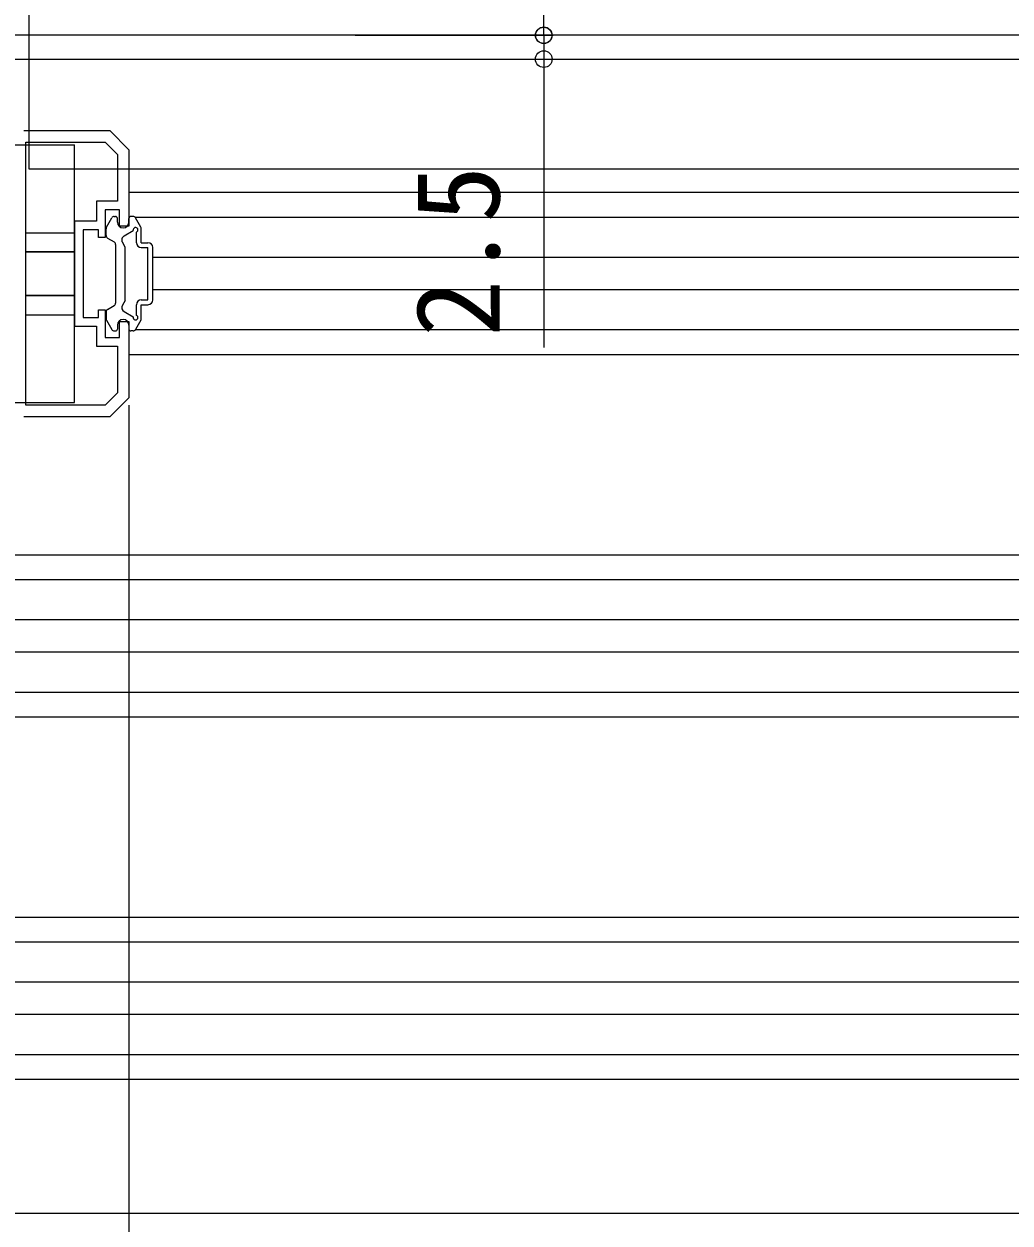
# Model space of a CAD drawing. Units: millimetres, scale not verified. Extents: x -700 to 700, y -1078 to 1074.
# Drawn here: x 339.5 to 442.9, y -31.6 to 94.2 of the extents above; entities that cross this region are included whole.
import ezdxf
from ezdxf.enums import TextEntityAlignment as Align

# ---------------------------------------------------------------- set-up
doc = ezdxf.new("R2010")
doc.units = ezdxf.units.MM
doc.header["$LTSCALE"] = 6
for name, color, linetype in [('0-3_YKK_11', 7, 'Continuous'), ('0-4_YKK_12', 2, 'Continuous'), ('0-5_YKK_13', 4, 'Continuous'), ('0-7_YKK_D', 6, 'Continuous')]:
    doc.layers.add(name, color=color, linetype=linetype)
doc.styles.add('ＭＳ ゴシック', font='')
doc.styles.get('ＭＳ ゴシック').set_extended_font_data('MS Gothic')

msp = doc.modelspace()

# ---------------------------------------------------------------- linework, layer by layer
at = {"layer": '0-3_YKK_11'}
msp.add_lwpolyline([(339.522, 82.975), (348.522, 82.975), (350.522, 80.975), (350.522, 72.975), (349.522, 72.975), (349.522, 74.675), (348.022, 74.675), (348.022, 71.775), (347.322, 71.775), (347.322, 72.575), (345.722, 72.575), (345.722, 67.975), (345.722, 63.375), (347.322, 63.375), (347.322, 64.175), (348.022, 64.175), (348.022, 61.275), (349.522, 61.275), (349.522, 62.975), (350.522, 62.975), (350.522, 54.975), (348.522, 52.975), (339.522, 52.975)], dxfattribs=at)
msp.add_lwpolyline([(339.722, 54.175), (339.722, 81.775), (348.025, 81.775), (349.322, 80.478), (349.322, 75.575), (347.122, 75.575), (347.122, 73.475), (344.822, 73.475), (344.822, 62.475), (347.122, 62.475), (347.122, 60.375), (349.322, 60.375), (349.322, 55.472), (348.025, 54.175)], close=True, dxfattribs=at)
at = {"layer": '0-4_YKK_12'}
for p, q in [((-51.478, 90.475), (479.522, 90.475)), ((312.807, 81.475), (344.822, 81.475)), ((344.822, 54.475), (344.822, 81.475)), ((477.541, 76.475), (350.522, 76.475)), ((477.522, 73.875), (351.179, 73.875)), ((339.722, 72.275), (344.822, 72.275)), ((344.822, 70.275), (339.722, 70.275)), ((339.722, 70.275), (344.822, 70.275)), ((344.822, 70.275), (339.722, 70.275)), ((475.308, 69.675), (353.022, 69.675)), ((344.822, 65.675), (339.722, 65.675)), ((475.308, 66.275), (353.022, 66.275)), ((339.722, 63.675), (344.822, 63.675)), ((477.522, 62.075), (351.18, 62.075)), ((477.541, 59.475), (350.522, 59.475)), ((312.807, 54.475), (344.822, 54.475)), ((477.541, 38.475), (224.022, 38.475)), ((477.522, 35.875), (224.679, 35.875)), ((475.308, 31.675), (226.522, 31.675)), ((475.308, 28.275), (226.522, 28.275)), ((477.522, 24.075), (224.68, 24.075)), ((477.541, 21.475), (224.022, 21.475)), ((477.541, 0.475), (97.522, 0.475)), ((477.522, -2.125), (98.179, -2.125)), ((475.308, -6.325), (100.022, -6.325)), ((475.308, -9.725), (100.022, -9.725)), ((477.522, -13.925), (98.18, -13.925)), ((477.541, -16.525), (97.522, -16.525)), ((-51.478, -30.525), (479.522, -30.525))]:
    msp.add_line(p, q, dxfattribs=at)
msp.add_lwpolyline([(486.022, 108.475), (340.022, 108.475), (340.022, 78.975), (486.022, 78.975)], close=True, dxfattribs=at)
msp.add_lwpolyline([(344.822, 65.675), (339.722, 65.675), (344.822, 65.675)], dxfattribs=at)
at = {"layer": '0-5_YKK_13'}
for p, q in [((474.022, 92.975), (336.122, 92.975)), ((348.162, 72.844), (348.728, 73.825)), ((348.988, 73.975), (349.122, 73.975)), ((349.322, 73.375), (349.322, 73.775)), ((350.522, 73.375), (350.522, 73.775)), ((350.956, 73.975), (350.722, 73.975)), ((351.782, 72.844), (351.216, 73.825)), ((348.122, 71.975), (348.122, 72.694)), ((348.272, 71.716), (348.972, 71.311)), ((350.02, 71.951), (350.982, 72.506)), ((351.322, 71.225), (351.322, 72.346)), ((351.822, 71.225), (351.822, 72.694)), ((349.122, 71.052), (349.122, 64.898)), ((350.122, 70.775), (349.837, 71.268)), ((350.122, 65.175), (350.122, 70.775)), ((351.822, 71.225), (352.522, 71.225)), ((351.822, 70.725), (352.522, 70.725)), ((352.522, 65.225), (352.522, 70.725)), ((353.022, 65.225), (353.022, 70.725)), ((348.272, 64.234), (348.972, 64.638)), ((350.122, 65.175), (349.837, 64.682)), ((351.322, 63.604), (351.322, 64.725)), ((351.822, 65.225), (352.522, 65.225)), ((351.822, 64.725), (352.522, 64.725)), ((351.822, 63.255), (351.822, 64.725)), ((348.122, 63.974), (348.122, 63.255)), ((348.162, 63.105), (348.728, 62.125)), ((350.02, 63.999), (350.982, 63.444)), ((351.782, 63.105), (351.216, 62.125)), ((348.988, 61.975), (349.122, 61.975)), ((349.322, 62.575), (349.322, 62.175)), ((350.522, 62.575), (350.522, 62.175)), ((350.956, 61.975), (350.722, 61.975))]:
    msp.add_line(p, q, dxfattribs=at)
for centre, radius, start, end in [((348.988, 73.675), 0.3, 90, 150), ((349.122, 73.775), 0.2, 0, 90), ((349.922, 73.375), 0.6, 180, 0), ((350.722, 73.775), 0.2, 90, 180), ((350.956, 73.675), 0.3, 30, 90), ((348.422, 72.694), 0.3, 150, 180), ((348.422, 71.975), 0.3, 180, 240), ((350.27, 71.518), 0.5, 120, 210), ((351.222, 72.575), 0.25, 293.57818, 196.04532), ((351.522, 72.694), 0.3, 0, 30), ((348.822, 71.052), 0.3, 0, 60), ((351.822, 71.225), 0.5, 180, 270), ((352.522, 70.725), 0.5, 0, 90), ((348.422, 63.974), 0.3, 120, 180), ((348.822, 64.898), 0.3, 300, 0), ((350.27, 64.432), 0.5, 150, 240), ((351.822, 64.725), 0.5, 90, 180), ((352.522, 65.225), 0.5, 270, 0), ((348.422, 63.255), 0.3, 180, 210), ((349.922, 62.575), 0.6, 0, 180), ((351.222, 63.375), 0.25, 163.95468, 66.42182), ((351.522, 63.255), 0.3, 330, 0), ((348.988, 62.275), 0.3, 210, 270), ((349.122, 62.175), 0.2, 270, 0), ((350.722, 62.175), 0.2, 180, 270), ((350.956, 62.275), 0.3, 270, 330)]:
    msp.add_arc(centre, radius, start, end, dxfattribs=at)
at = {"layer": '0-7_YKK_D'}
for p, q in [((394.022, 92.975), (394.022, 96.475)), ((394.022, 92.975), (394.022, 95.975)), ((374.252, 92.975), (395.022, 92.975)), ((389.283, 92.975), (395.022, 92.975)), ((394.022, 92.975), (394.022, 90.475)), ((374.126, 90.475), (395.022, 90.475)), ((394.022, 90.475), (394.022, 60.248)), ((350.522, 54.182), (350.522, -103.525))]:
    msp.add_line(p, q, dxfattribs=at)
for centre, radius in [((394.022, 92.975), 0.875), ((394.022, 92.975), 0.85), ((394.022, 90.475), 0.875)]:
    msp.add_circle(centre, radius, dxfattribs=at)

# ---------------------------------------------------------------- texts
at = {"layer": '0-7_YKK_D', "style": 'ＭＳ ゴシック'}
msp.add_text('2.5', height=8.798, rotation=90, dxfattribs=at).set_placement((392.022, 61.361), align=Align.BOTTOM_LEFT)

doc.saveas('drawing.dxf')
